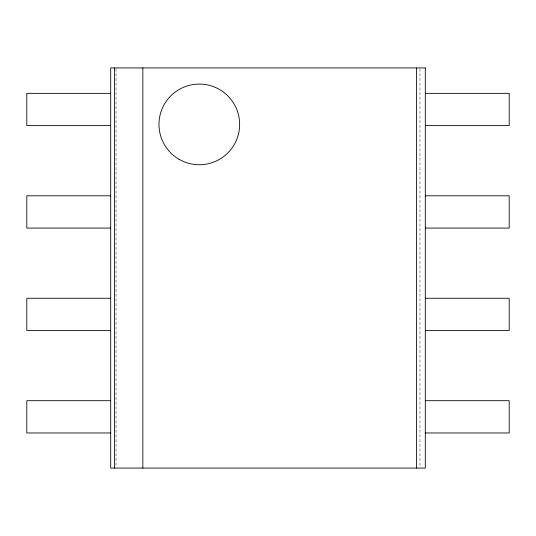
<?xml version="1.0" encoding="UTF-8"?>
<svg xmlns="http://www.w3.org/2000/svg" width="536" height="536" viewBox="0 0 536 536"><rect width="100%" height="100%" fill="white"/><g stroke="black" fill="none" stroke-linecap="round" stroke-linejoin="round"><path stroke-width="0.4" stroke-dasharray="2.68 2.01" d="M419.969 68.776L419.969 467.225M116.031 68.776L116.031 467.225"/><path stroke-width="0.8" d="M110.697 93.351L26.8 93.351L26.8 125.618L110.697 125.618M425.303 93.351L509.2 93.351L509.2 125.618L425.303 125.618M110.697 195.801L26.8 195.801L26.8 228.068L110.697 228.068M425.303 195.801L509.2 195.801L509.2 228.068L425.303 228.068M110.697 298.25L26.8 298.25L26.8 330.518L110.697 330.518M425.303 298.25L509.2 298.25L509.2 330.518L425.303 330.518M110.697 400.7L26.8 400.7L26.8 432.967L110.697 432.967M425.303 400.7L509.2 400.7L509.2 432.967L425.303 432.967M416.412 67.938L416.412 468.062M142.844 67.938L142.844 468.062M114.61 67.938L114.61 468.062M425.303 67.938L110.697 67.938L110.697 468.062L425.303 468.062L425.303 67.938M179.145 159.339A40.334 40.334 0 0 0 239.646 124.412A40.334 40.334 0 0 0 179.145 89.479A40.334 40.334 0 0 0 179.145 159.339"/></g></svg>
